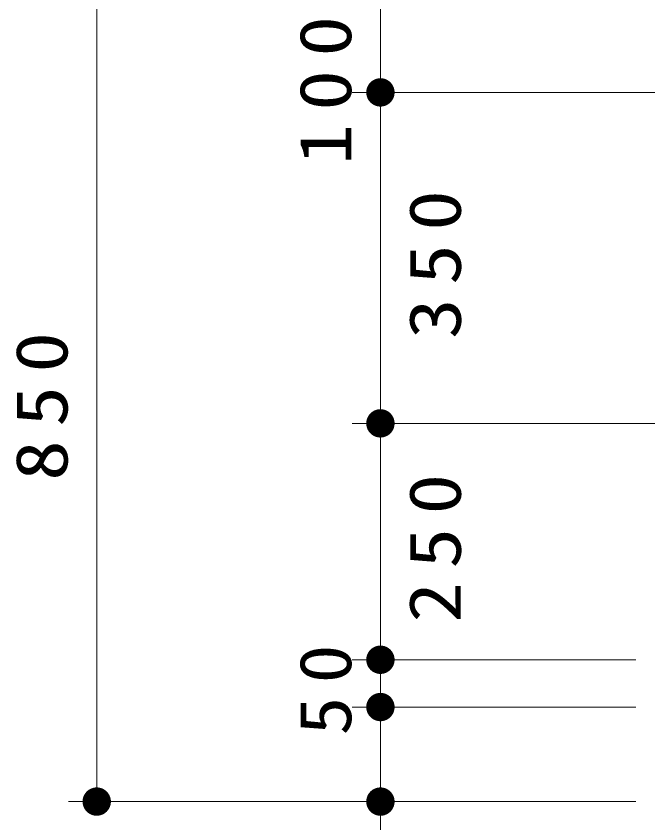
# Model space of a CAD drawing. Units: millimetres on the paper, scale 1:30. Extents: x -385 to 0, y 0 to 267.
# Drawn here: x -153.32 to -131.05, y 112.67 to 141.11 of the extents above; entities that cross this region are included whole.
import ezdxf

# ---------------------------------------------------------------- set-up
doc = ezdxf.new("R2010")
doc.units = ezdxf.units.MM
doc.layers.add('LY_1', color=190, linetype='Continuous', lineweight=25)
doc.styles.add('ＭＳ ゴシック', font='')
doc.styles.get('ＭＳ ゴシック').set_extended_font_data('MS Gothic')

# ---------------------------------------------------------------- blocks, each defined once
blk = doc.blocks.new('filled_dot')
at = {"color": 0, "linetype": 'Continuous', "lineweight": -2, "const_width": 1.25}
blk.add_lwpolyline([(-0.625, 0, 1), (0.625, 0, 1)], format="xyb", close=True, dxfattribs=at)

msp = doc.modelspace()

# ---------------------------------------------------------------- linework, layer by layer
at = {"layer": 'LY_1', "color": 7, "lineweight": 13}
for p, q in [((-150.478, 113.421), (-150.478, 141.754)), ((-140.478, 138.421), (-140.478, 141.754)), ((-129.812, 138.421), (-141.478, 138.421)), ((-140.478, 126.754), (-140.478, 138.421)), ((-129.812, 126.754), (-141.478, 126.754)), ((-140.478, 118.421), (-140.478, 126.754)), ((-131.478, 118.421), (-141.478, 118.421)), ((-140.478, 116.754), (-140.478, 118.421)), ((-131.478, 116.754), (-141.478, 116.754)), ((-140.478, 106.655), (-140.478, 116.754)), ((-131.478, 113.421), (-151.478, 113.421))]:
    msp.add_line(p, q, dxfattribs=at)

# ---------------------------------------------------------------- block references
at = {"layer": 'LY_1', "color": 7, "lineweight": 13, "xscale": 0.4, "yscale": 0.4}
for p, rotation in [((-140.478, 138.421), 90), ((-140.478, 138.421), 270), ((-140.478, 126.754), 90), ((-140.478, 126.754), 270), ((-140.478, 118.421), 90), ((-140.478, 118.421), 270), ((-140.478, 116.754), 90), ((-140.478, 116.754), 270), ((-150.478, 113.421), 90), ((-140.478, 113.421), 90)]:
    msp.add_blockref('filled_dot', p, dxfattribs=dict(at, rotation=rotation))

# ---------------------------------------------------------------- texts
at = {"layer": 'LY_1', "color": 7, "char_height": 1.833, "rotation": 90, "style": 'ＭＳ ゴシック'}
for s, insert, attachment_point in [('\\T1.33;\\W1.15;100', (-141.478, 138.729), 8), ('\\T1.33;\\W1.15;350', (-139.478, 132.588), 2), ('\\T1.33;\\W1.15;850', (-151.478, 127.588), 8), ('\\T1.33;\\W1.15;250', (-139.478, 122.588), 2), ('\\T1.34;\\W1.1;50', (-141.478, 117.588), 8)]:
    msp.add_mtext(s, dxfattribs=dict(at, insert=insert, attachment_point=attachment_point))

doc.saveas('drawing.dxf')
